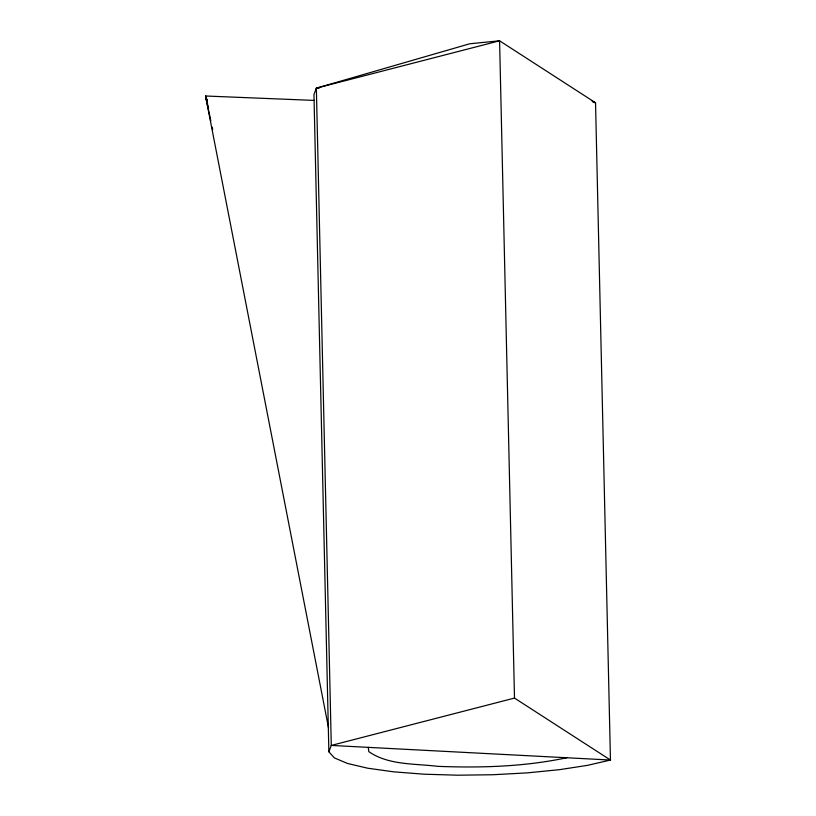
<?xml version="1.0" encoding="UTF-8"?>
<svg xmlns="http://www.w3.org/2000/svg" width="816" height="816" viewBox="0 0 816 816"><rect width="100%" height="100%" fill="white"/><g stroke="black" fill="none" stroke-linecap="round" stroke-linejoin="round"><path stroke-width="1.22" d="M328.868 751.781L331.286 745.426L316.363 88.159L469.741 43.778L499.586 40.8L595.537 102.775L610.46 760.043L587.622 765.326L559.409 769.682L527.269 772.874L492.844 774.741L457.919 775.2L424.279 774.211L393.659 771.834L367.618 768.193L347.514 763.46L334.376 757.901L328.868 751.781L313.956 94.513L316.363 88.159L499.586 40.8L514.498 698.078L610.46 760.043L331.286 745.426L514.498 698.078M566.783 757.758C524.423 766.734 480.797 768.019 437.662 766.336C414.752 763.48 388.538 765.337 368.822 751.628L368.291 747.364M318.893 87.975L316.363 88.159L318.903 88.291M328.532 727.872L205.54 96.002L314.395 100.419M593.069 102.265L595.537 102.775L592.079 101.143M210.844 120.911L205.54 96.002L207.315 100.766M208.529 108.385L205.54 96.002L207.111 100.858M205.54 96.002L207.59 103.357M212.16 127.133L212.69 129.622"/></g></svg>
